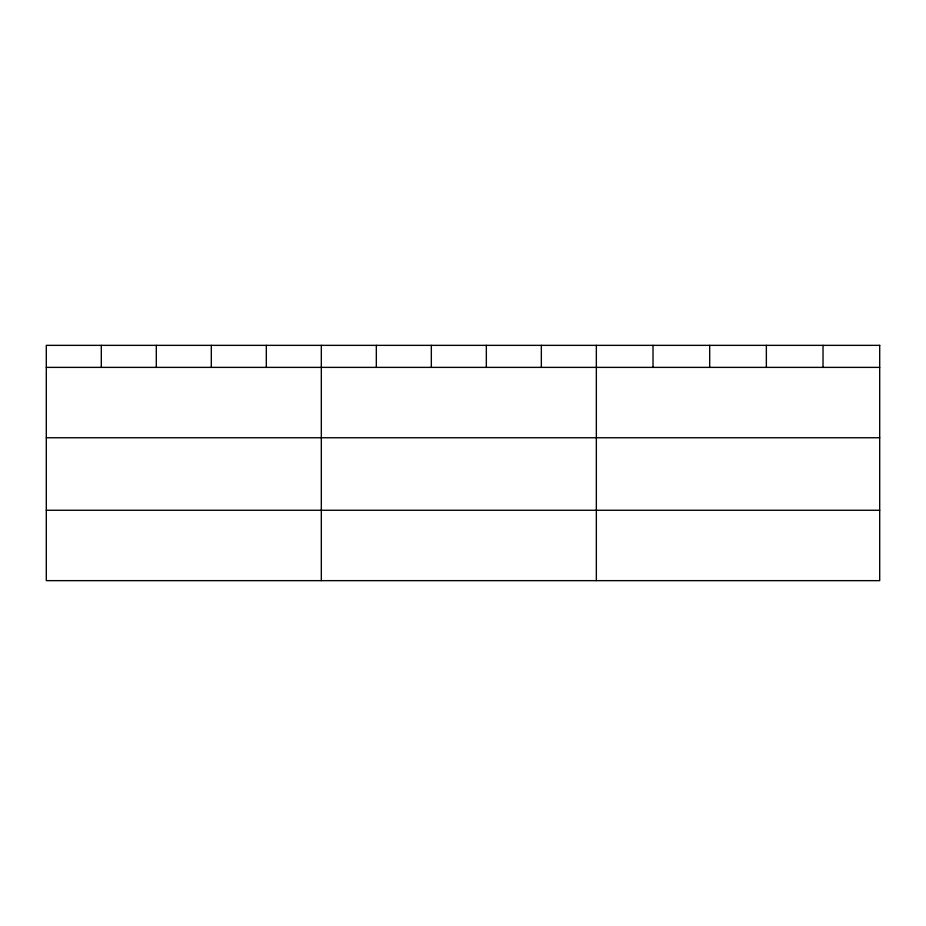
<?xml version="1.0" encoding="UTF-8"?>
<svg xmlns="http://www.w3.org/2000/svg" width="926" height="926" viewBox="0 0 926 926"><rect width="100%" height="100%" fill="white"/><g stroke="black" fill="none" stroke-linecap="round" stroke-linejoin="round"><path stroke-width="1.39" d="M46.3 367.379L879.7 367.379M46.3 437.755L879.7 437.755M46.3 510.261L879.7 510.261M823.029 345.352L823.029 367.379M766.358 345.352L766.358 367.379M709.686 345.352L709.686 367.379M653.015 345.352L653.015 367.379M596.344 345.352L596.344 580.648M541.34 345.352L541.34 367.379M486.335 345.352L486.335 367.379M431.331 345.352L431.331 367.379M376.326 345.352L376.326 367.379M321.322 345.352L321.322 580.648M266.318 345.352L266.318 367.379M211.313 345.352L211.313 367.379M156.309 345.352L156.309 367.379M101.304 345.352L101.304 367.379M879.7 345.352L46.3 345.352L46.3 580.648L879.7 580.648L879.7 345.352"/></g></svg>
